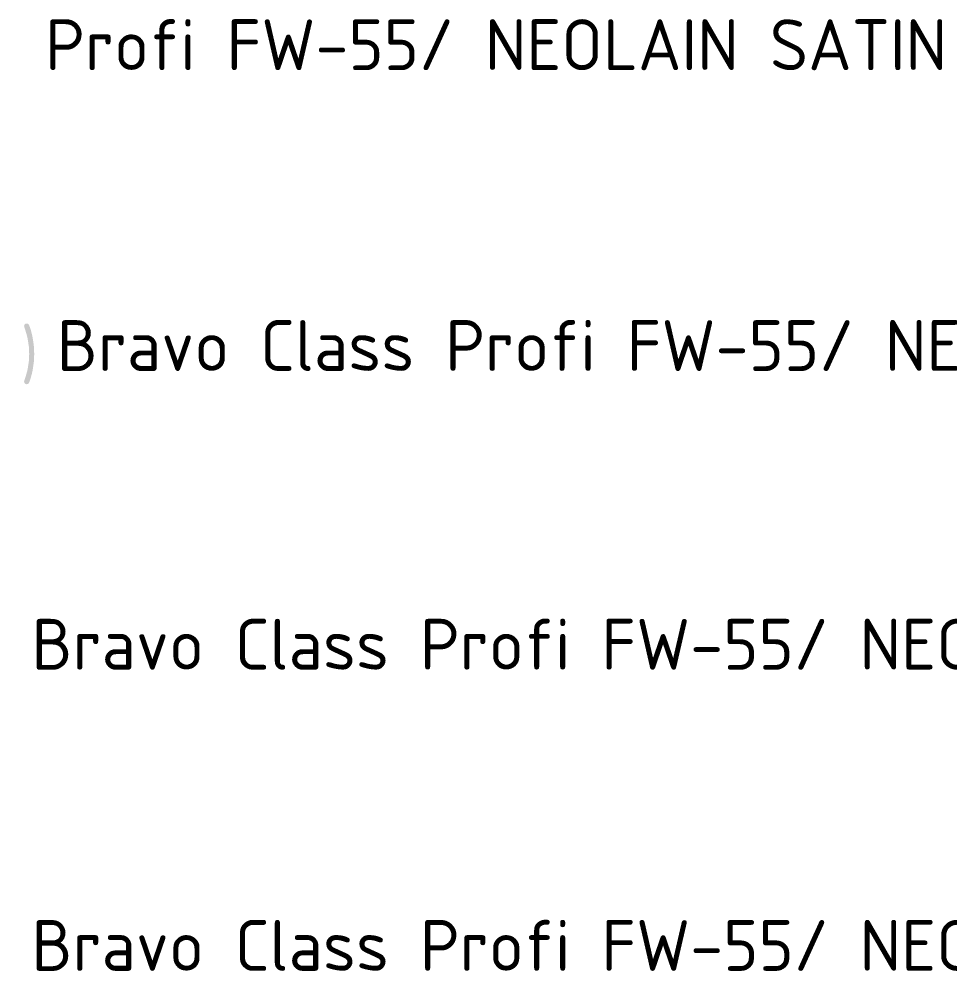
# Model space of a CAD drawing. Header units: millimetres. Extents: x 0 to 1189, y 0 to 841.
# Drawn here: x 1063.1 to 1118.8, y 606.7 to 663.7 of the extents above; entities that cross this region are included whole.
import ezdxf

# ---------------------------------------------------------------- set-up
doc = ezdxf.new("R2010")
doc.units = ezdxf.units.MM

msp = doc.modelspace()

# ---------------------------------------------------------------- hatches: boundary and pattern name
h = msp.add_hatch(color=7)
h.dxf.hatch_style = 2
h.paths.add_polyline_path([(1063.738668, 643.639231), (1063.715861, 644.095913), (1063.645512, 644.549287), (1063.613895, 644.688176), (1063.569514, 644.85094), (1063.51242, 645.037475), (1063.442665, 645.247677), (1063.433846, 645.302799), (1063.44611, 645.362674), (1063.480699, 645.413042), (1063.530515, 645.444943), (1063.586532, 645.454934), (1063.66949, 645.438122), (1063.717722, 645.383276), (1063.77882, 645.235697), (1063.836095, 645.060471), (1063.890269, 644.858269), (1063.942066, 644.629765), (1064.01462, 644.137598), (1064.039631, 643.639231), (1064.01462, 643.140657), (1063.942066, 642.648697), (1063.890269, 642.420046), (1063.836095, 642.217233), (1063.77882, 642.040672), (1063.717722, 641.890776), (1063.66949, 641.839306), (1063.586532, 641.822977), (1063.531962, 641.833036), (1063.480699, 641.86542), (1063.44611, 641.916683), (1063.433846, 641.971254), (1063.442665, 642.026375), (1063.51242, 642.239049), (1063.569514, 642.426764), (1063.613895, 642.589984), (1063.645512, 642.729175), (1063.715861, 643.182549)])

# ---------------------------------------------------------------- texts
at = {"color": 7, "char_height": 3.040288, "attachment_point": 1}
for s, insert in [('{\\fGOSTCommon|b0|i0|c0;BRAVO Class Profi FW-55/ NEOLAIN SATIN }', (1039.19631, 663.640713)), ('{\\fGOSTCommon|b0|i0|c0;Bravo Class Profi FW-55/ NEOLAIN SATIN }', (1065.383997, 645.657116)), ('{\\fGOSTCommon|b0|i0|c0;Bravo Class Profi FW-55/ NEOLAIN SATIN }', (1063.868982, 627.799432)), ('{\\fGOSTCommon|b0|i0|c0;Bravo Class Profi FW-55/ NEOLAIN SATIN }', (1063.868982, 609.794114))]:
    msp.add_mtext(s, dxfattribs=dict(at, insert=insert))

doc.saveas('drawing.dxf')
